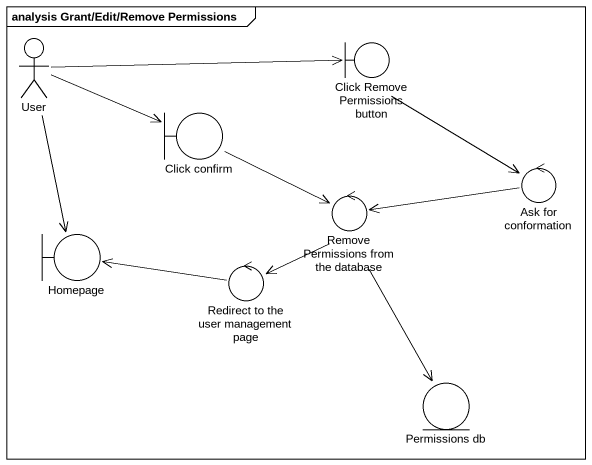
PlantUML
@startuml
mainframe analysis Grant/Edit/Remove Permissions
actor User
boundary "Click Remove Permissions button" as Click_Remove_Permissions
boundary "Click confirm" as Click_confirm
control "Remove Permissions from the database" as Remove_Permissions_from_the
control "Ask for conformation" as Ask_for_conformation
boundary Homepage
control "Redirect to the user management page" as Redirect_to_the_user
entity "Permissions db" as Permissions_db
User -right-> Click_Remove_Permissions
User -right-> Click_confirm
User --> Homepage
Click_Remove_Permissions --> Ask_for_conformation
Click_confirm -right-> Remove_Permissions_from_the
Remove_Permissions_from_the --> Redirect_to_the_user
Remove_Permissions_from_the --> Permissions_db
Ask_for_conformation -left-> Remove_Permissions_from_the
Redirect_to_the_user -left-> Homepage
@enduml
